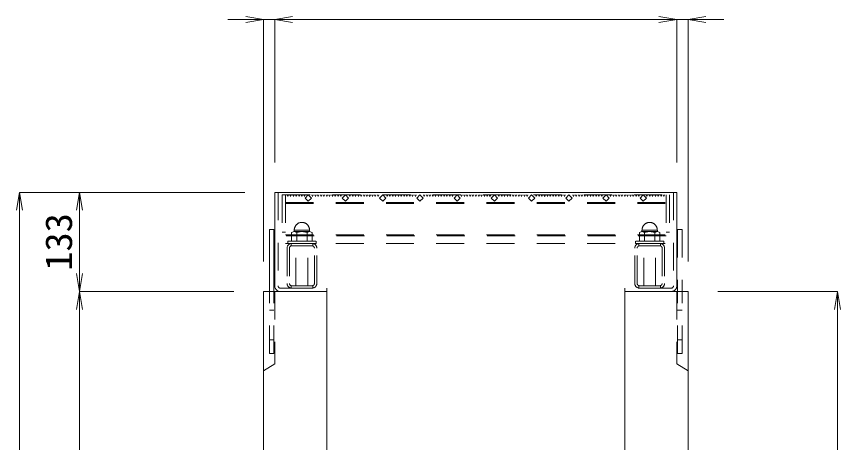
# Model space of a CAD drawing. Units: millimetres at full size; some dimension numbers follow another scale. Extents: x -734 to 58102, y 49499 to 87169.
# Drawn here: x 42669 to 43776, y 60514 to 61086 of the extents above; entities that cross this region are included whole.
import ezdxf
from ezdxf.enums import TextEntityAlignment as Align

# ---------------------------------------------------------------- set-up
doc = ezdxf.new("R2010")
doc.units = ezdxf.units.MM
doc.header["$LTSCALE"] = 50
doc.linetypes.add('USER1', pattern=[1.35, 0.75, -0.6])
for name, color, linetype, lineweight in [('寸法線', 7, 'Continuous', 13), ('本体', 2, 'Continuous', 20), ('ｸﾞﾚｰﾁﾝｸﾞ', 7, 'USER1', 9)]:
    doc.layers.add(name, color=color, linetype=linetype, lineweight=lineweight)
doc.styles.add('ＭＳ 明朝', font='')
doc.styles.get('ＭＳ 明朝').set_extended_font_data('MS Mincho')

# ---------------------------------------------------------------- blocks, each defined once
blk = doc.blocks.new('open_arrow')
at = {"color": 0, "linetype": 'Continuous', "lineweight": -2}
blk.add_lwpolyline([(7.5, 1.25), (0, 0), (7.5, -1.25)], dxfattribs=at)

msp = doc.modelspace()

# ---------------------------------------------------------------- linework, layer by layer
at = {"layer": '寸法線'}
for p, q in [((43064.09, 61081.87), (42953.09, 61081.87)), ((43001.09, 60756.97), (43001.09, 61081.87)), ((43556.09, 61081.87), (43016.09, 61081.87)), ((43016.09, 60889.97), (43016.09, 61081.87)), ((43016.09, 60889.97), (43016.09, 61081.87)), ((43508.09, 61081.87), (43619.09, 61081.87)), ((43556.09, 60889.97), (43556.09, 61081.87)), ((43556.09, 60889.97), (43556.09, 61081.87)), ((43571.09, 60756.97), (43571.09, 61081.87)), ((42673.28, 59366.95), (42673.28, 60849.95)), ((42976.07, 60849.95), (42673.28, 60849.95)), ((42753.92, 60849.95), (42753.92, 60716.95)), ((42976.07, 60849.95), (42753.92, 60849.95)), ((42961.07, 60716.95), (42753.92, 60716.95)), ((42753.92, 60716.95), (42753.92, 60216.95)), ((42961.07, 60716.95), (42753.92, 60716.95)), ((43611.11, 60716.95), (43771.91, 60716.95)), ((43771.91, 60716.95), (43771.91, 59366.95))]:
    msp.add_line(p, q, dxfattribs=at)
at = {"layer": '本体'}
for p, q in [((43001.09, 59366.95), (43001.09, 60716.95)), ((43086.09, 60716.95), (43001.09, 60716.95)), ((43086.09, 60310.98), (43086.09, 60716.95)), ((43486.09, 60310.98), (43486.09, 60716.95)), ((43571.1, 60716.95), (43486.09, 60716.95)), ((43571.09, 59366.95), (43571.09, 60716.95))]:
    msp.add_line(p, q, dxfattribs=at)
at = {"layer": '本体', "linetype": 'USER1', "lineweight": 9}
for p, q in [((43016.09, 60716.95), (43016.09, 60619.95)), ((43556.1, 60716.95), (43556.1, 60619.95)), ((43016.09, 60619.95), (43001.09, 60610.45)), ((43556.1, 60619.95), (43571.1, 60610.45))]:
    msp.add_line(p, q, dxfattribs=at)
at = {"layer": 'ｸﾞﾚｰﾁﾝｸﾞ', "linetype": 'Continuous'}
for p, q in [((43016.09, 60849.95), (43556.09, 60849.95)), ((43016.09, 60849.95), (43016.09, 60724.45)), ((43556.09, 60849.95), (43556.09, 60724.45)), ((43009.09, 60799.95), (43009.09, 60716.95)), ((43009.09, 60799.95), (43015.09, 60799.95)), ((43015.09, 60799.95), (43015.09, 60716.95))]:
    msp.add_line(p, q, dxfattribs=at)
at = {"layer": 'ｸﾞﾚｰﾁﾝｸﾞ'}
for p, q in [((43020.59, 60849.95), (43020.59, 60724.45)), ((43026.09, 60846.45), (43026.09, 60796.45)), ((43030.59, 60846.45), (43030.59, 60781.45)), ((43030.59, 60846.45), (43030.59, 60796.45)), ((43032.59, 60846.45), (43033.49, 60844.35)), ((43033.49, 60844.35), (43034.39, 60846.45)), ((43036.39, 60846.45), (43037.29, 60844.35)), ((43037.29, 60844.35), (43038.19, 60846.45)), ((43040.19, 60846.45), (43041.09, 60844.35)), ((43041.09, 60844.35), (43041.99, 60846.45)), ((43043.99, 60846.45), (43044.89, 60844.35)), ((43044.89, 60844.35), (43045.79, 60846.45)), ((43047.79, 60846.45), (43048.69, 60844.35)), ((43048.69, 60844.35), (43049.59, 60846.45)), ((43051.59, 60846.45), (43052.49, 60844.35)), ((43052.49, 60844.35), (43053.39, 60846.45)), ((43055.39, 60846.45), (43056.29, 60844.35)), ((43056.29, 60844.35), (43057.19, 60846.45)), ((43061.09, 60846.45), (43056.85, 60842.2)), ((43065.34, 60842.2), (43061.09, 60846.45)), ((43066.09, 60846.45), (43066.99, 60844.35)), ((43066.99, 60844.35), (43067.89, 60846.45)), ((43069.89, 60846.45), (43070.79, 60844.35)), ((43070.79, 60844.35), (43071.69, 60846.45)), ((43073.69, 60846.45), (43074.59, 60844.35)), ((43074.59, 60844.35), (43075.49, 60846.45)), ((43077.49, 60846.45), (43078.39, 60844.35)), ((43078.39, 60844.35), (43079.29, 60846.45)), ((43081.29, 60846.45), (43082.19, 60844.35)), ((43082.19, 60844.35), (43083.09, 60846.45)), ((43085.09, 60846.45), (43085.99, 60844.35)), ((43085.99, 60844.35), (43086.89, 60846.45)), ((43088.89, 60846.45), (43089.79, 60844.35)), ((43089.79, 60844.35), (43090.69, 60846.45)), ((43092.69, 60846.45), (43093.59, 60844.35)), ((43093.59, 60844.35), (43094.49, 60846.45)), ((43096.49, 60846.45), (43097.39, 60844.35)), ((43097.39, 60844.35), (43098.29, 60846.45)), ((43100.29, 60846.45), (43101.19, 60844.35)), ((43101.19, 60844.35), (43102.09, 60846.45)), ((43104.09, 60846.45), (43104.99, 60844.35)), ((43104.99, 60844.35), (43105.89, 60846.45)), ((43111.09, 60846.45), (43106.85, 60842.2)), ((43115.34, 60842.2), (43111.09, 60846.45)), ((43116.09, 60846.45), (43116.99, 60844.35)), ((43116.99, 60844.35), (43117.89, 60846.45)), ((43119.89, 60846.45), (43120.79, 60844.35)), ((43120.79, 60844.35), (43121.69, 60846.45)), ((43123.69, 60846.45), (43124.59, 60844.35)), ((43124.59, 60844.35), (43125.49, 60846.45)), ((43127.49, 60846.45), (43128.39, 60844.35)), ((43128.39, 60844.35), (43129.29, 60846.45)), ((43131.29, 60846.45), (43132.19, 60844.35)), ((43132.19, 60844.35), (43133.09, 60846.45)), ((43135.09, 60846.45), (43135.99, 60844.35)), ((43135.99, 60844.35), (43136.89, 60846.45)), ((43138.89, 60846.45), (43139.79, 60844.35)), ((43139.79, 60844.35), (43140.69, 60846.45)), ((43142.69, 60846.45), (43143.59, 60844.35)), ((43143.59, 60844.35), (43144.49, 60846.45)), ((43146.49, 60846.45), (43147.39, 60844.35)), ((43147.39, 60844.35), (43148.29, 60846.45)), ((43150.29, 60846.45), (43151.19, 60844.35)), ((43151.19, 60844.35), (43152.09, 60846.45)), ((43154.09, 60846.45), (43155, 60844.35)), ((43155, 60844.35), (43155.9, 60846.45)), ((43161.09, 60846.45), (43156.85, 60842.2)), ((43165.34, 60842.2), (43161.09, 60846.45)), ((43166.09, 60846.45), (43166.99, 60844.35)), ((43166.99, 60844.35), (43167.89, 60846.45)), ((43169.89, 60846.45), (43170.79, 60844.35)), ((43170.79, 60844.35), (43171.69, 60846.45)), ((43173.69, 60846.45), (43174.59, 60844.35)), ((43174.59, 60844.35), (43175.49, 60846.45)), ((43177.49, 60846.45), (43178.39, 60844.35)), ((43178.39, 60844.35), (43179.29, 60846.45)), ((43181.29, 60846.45), (43182.19, 60844.35)), ((43182.19, 60844.35), (43183.09, 60846.45)), ((43185.09, 60846.45), (43185.99, 60844.35)), ((43185.99, 60844.35), (43186.89, 60846.45)), ((43188.89, 60846.45), (43189.79, 60844.35)), ((43189.79, 60844.35), (43190.69, 60846.45)), ((43192.69, 60846.45), (43193.59, 60844.35)), ((43193.59, 60844.35), (43194.49, 60846.45)), ((43196.49, 60846.45), (43197.39, 60844.35)), ((43197.39, 60844.35), (43198.29, 60846.45)), ((43200.29, 60846.45), (43201.19, 60844.35)), ((43201.19, 60844.35), (43202.09, 60846.45)), ((43204.09, 60846.45), (43204.99, 60844.35)), ((43204.99, 60844.35), (43205.89, 60846.45)), ((43211.09, 60846.45), (43206.85, 60842.2)), ((43215.34, 60842.2), (43211.09, 60846.45)), ((43216.09, 60846.45), (43216.99, 60844.35)), ((43216.99, 60844.35), (43217.89, 60846.45)), ((43219.89, 60846.45), (43220.79, 60844.35)), ((43220.79, 60844.35), (43221.69, 60846.45)), ((43223.69, 60846.45), (43224.59, 60844.35)), ((43224.59, 60844.35), (43225.49, 60846.45)), ((43227.49, 60846.45), (43228.39, 60844.35)), ((43228.39, 60844.35), (43229.29, 60846.45)), ((43231.29, 60846.45), (43232.19, 60844.35)), ((43232.19, 60844.35), (43233.09, 60846.45)), ((43235.09, 60846.45), (43235.99, 60844.35)), ((43235.99, 60844.35), (43236.89, 60846.45)), ((43238.89, 60846.45), (43239.79, 60844.35)), ((43239.79, 60844.35), (43240.69, 60846.45)), ((43242.69, 60846.45), (43243.59, 60844.35)), ((43243.59, 60844.35), (43244.49, 60846.45)), ((43246.49, 60846.45), (43247.39, 60844.35)), ((43247.39, 60844.35), (43248.29, 60846.45)), ((43250.29, 60846.45), (43251.19, 60844.35)), ((43251.19, 60844.35), (43252.09, 60846.45)), ((43254.09, 60846.45), (43255, 60844.35)), ((43255, 60844.35), (43255.89, 60846.45)), ((43261.09, 60846.45), (43256.85, 60842.2)), ((43265.34, 60842.2), (43261.09, 60846.45)), ((43266.09, 60846.45), (43266.99, 60844.35)), ((43266.99, 60844.35), (43267.89, 60846.45)), ((43269.89, 60846.45), (43270.79, 60844.35)), ((43270.79, 60844.35), (43271.69, 60846.45)), ((43273.69, 60846.45), (43274.59, 60844.35)), ((43274.59, 60844.35), (43275.49, 60846.45)), ((43277.49, 60846.45), (43278.39, 60844.35)), ((43278.39, 60844.35), (43279.29, 60846.45)), ((43281.29, 60846.45), (43282.19, 60844.35)), ((43282.19, 60844.35), (43283.09, 60846.45)), ((43285.09, 60846.45), (43285.99, 60844.35)), ((43287.09, 60846.45), (43286.2, 60844.35)), ((43290, 60844.35), (43289.1, 60846.45)), ((43290.89, 60846.45), (43290, 60844.35)), ((43293.79, 60844.35), (43292.9, 60846.45)), ((43294.69, 60846.45), (43293.79, 60844.35)), ((43297.59, 60844.35), (43296.7, 60846.45)), ((43298.5, 60846.45), (43297.59, 60844.35)), ((43301.4, 60844.35), (43300.5, 60846.45)), ((43302.29, 60846.45), (43301.4, 60844.35)), ((43305.2, 60844.35), (43304.29, 60846.45)), ((43306.09, 60846.45), (43305.2, 60844.35)), ((43306.85, 60842.2), (43311.1, 60846.45)), ((43311.1, 60846.45), (43315.34, 60842.2)), ((43317.19, 60844.35), (43316.29, 60846.45)), ((43318.1, 60846.45), (43317.19, 60844.35)), ((43321, 60844.35), (43320.1, 60846.45)), ((43321.9, 60846.45), (43321, 60844.35)), ((43324.8, 60844.35), (43323.9, 60846.45)), ((43325.7, 60846.45), (43324.8, 60844.35)), ((43328.6, 60844.35), (43327.7, 60846.45)), ((43329.5, 60846.45), (43328.6, 60844.35)), ((43332.4, 60844.35), (43331.5, 60846.45)), ((43333.3, 60846.45), (43332.4, 60844.35)), ((43336.2, 60844.35), (43335.3, 60846.45)), ((43337.1, 60846.45), (43336.2, 60844.35)), ((43340, 60844.35), (43339.1, 60846.45)), ((43340.9, 60846.45), (43340, 60844.35)), ((43343.8, 60844.35), (43342.9, 60846.45)), ((43344.7, 60846.45), (43343.8, 60844.35)), ((43347.6, 60844.35), (43346.7, 60846.45)), ((43348.5, 60846.45), (43347.6, 60844.35)), ((43351.4, 60844.35), (43350.5, 60846.45)), ((43352.3, 60846.45), (43351.4, 60844.35)), ((43355.2, 60844.35), (43354.3, 60846.45)), ((43356.1, 60846.45), (43355.2, 60844.35)), ((43356.85, 60842.2), (43361.1, 60846.45)), ((43361.1, 60846.45), (43365.34, 60842.2)), ((43367.19, 60844.35), (43366.29, 60846.45)), ((43368.1, 60846.45), (43367.19, 60844.35)), ((43371, 60844.35), (43370.1, 60846.45)), ((43371.9, 60846.45), (43371, 60844.35)), ((43374.8, 60844.35), (43373.9, 60846.45)), ((43375.7, 60846.45), (43374.8, 60844.35)), ((43378.6, 60844.35), (43377.7, 60846.45)), ((43379.5, 60846.45), (43378.6, 60844.35)), ((43382.4, 60844.35), (43381.5, 60846.45)), ((43383.3, 60846.45), (43382.4, 60844.35)), ((43386.2, 60844.35), (43385.3, 60846.45)), ((43387.1, 60846.45), (43386.2, 60844.35)), ((43390, 60844.35), (43389.1, 60846.45)), ((43390.9, 60846.45), (43390, 60844.35)), ((43393.8, 60844.35), (43392.9, 60846.45)), ((43394.7, 60846.45), (43393.8, 60844.35)), ((43397.6, 60844.35), (43396.7, 60846.45)), ((43398.5, 60846.45), (43397.6, 60844.35)), ((43401.4, 60844.35), (43400.5, 60846.45)), ((43402.3, 60846.45), (43401.4, 60844.35)), ((43405.2, 60844.35), (43404.3, 60846.45)), ((43406.1, 60846.45), (43405.2, 60844.35)), ((43406.85, 60842.2), (43411.1, 60846.45)), ((43411.1, 60846.45), (43415.34, 60842.2)), ((43417.19, 60844.35), (43416.29, 60846.45)), ((43418.1, 60846.45), (43417.19, 60844.35)), ((43421, 60844.35), (43420.1, 60846.45)), ((43421.9, 60846.45), (43421, 60844.35)), ((43424.8, 60844.35), (43423.9, 60846.45)), ((43425.7, 60846.45), (43424.8, 60844.35)), ((43428.6, 60844.35), (43427.7, 60846.45)), ((43429.5, 60846.45), (43428.6, 60844.35)), ((43432.4, 60844.35), (43431.5, 60846.45)), ((43433.29, 60846.45), (43432.4, 60844.35)), ((43436.2, 60844.35), (43435.3, 60846.45)), ((43437.1, 60846.45), (43436.2, 60844.35)), ((43440, 60844.35), (43439.1, 60846.45)), ((43440.9, 60846.45), (43440, 60844.35)), ((43443.8, 60844.35), (43442.9, 60846.45)), ((43444.7, 60846.45), (43443.8, 60844.35)), ((43447.6, 60844.35), (43446.7, 60846.45)), ((43448.5, 60846.45), (43447.6, 60844.35)), ((43451.4, 60844.35), (43450.5, 60846.45)), ((43452.3, 60846.45), (43451.4, 60844.35)), ((43455.2, 60844.35), (43454.3, 60846.45)), ((43456.1, 60846.45), (43455.2, 60844.35)), ((43456.85, 60842.2), (43461.1, 60846.45)), ((43461.1, 60846.45), (43465.34, 60842.2)), ((43467.19, 60844.35), (43466.29, 60846.45)), ((43468.1, 60846.45), (43467.19, 60844.35)), ((43471, 60844.35), (43470.1, 60846.45)), ((43471.9, 60846.45), (43471, 60844.35)), ((43474.8, 60844.35), (43473.9, 60846.45)), ((43475.7, 60846.45), (43474.8, 60844.35)), ((43478.6, 60844.35), (43477.7, 60846.45)), ((43479.5, 60846.45), (43478.6, 60844.35)), ((43482.4, 60844.35), (43481.5, 60846.45)), ((43483.3, 60846.45), (43482.4, 60844.35)), ((43486.2, 60844.35), (43485.3, 60846.45)), ((43487.1, 60846.45), (43486.2, 60844.35)), ((43490, 60844.35), (43489.1, 60846.45)), ((43490.9, 60846.45), (43490, 60844.35)), ((43493.8, 60844.35), (43492.9, 60846.45)), ((43494.7, 60846.45), (43493.8, 60844.35)), ((43497.6, 60844.35), (43496.7, 60846.45)), ((43498.5, 60846.45), (43497.6, 60844.35)), ((43501.4, 60844.35), (43500.5, 60846.45)), ((43502.3, 60846.45), (43501.4, 60844.35)), ((43505.2, 60844.35), (43504.3, 60846.45)), ((43506.1, 60846.45), (43505.2, 60844.35)), ((43506.85, 60842.2), (43511.1, 60846.45)), ((43511.1, 60846.45), (43515.34, 60842.2)), ((43515.9, 60844.35), (43515, 60846.45)), ((43516.8, 60846.45), (43515.9, 60844.35)), ((43519.7, 60844.35), (43518.8, 60846.45)), ((43520.6, 60846.45), (43519.7, 60844.35)), ((43523.5, 60844.35), (43522.6, 60846.45)), ((43524.4, 60846.45), (43523.5, 60844.35)), ((43527.3, 60844.35), (43526.4, 60846.45)), ((43528.2, 60846.45), (43527.3, 60844.35)), ((43531.1, 60844.35), (43530.2, 60846.45)), ((43532, 60846.45), (43531.1, 60844.35)), ((43534.9, 60844.35), (43534, 60846.45)), ((43535.8, 60846.45), (43534.9, 60844.35)), ((43538.7, 60844.35), (43537.8, 60846.45)), ((43539.6, 60846.45), (43538.7, 60844.35)), ((43541.6, 60846.45), (43541.6, 60781.45)), ((43541.6, 60846.45), (43541.6, 60796.45)), ((43546.1, 60846.45), (43546.1, 60796.45)), ((43551.59, 60849.95), (43551.59, 60724.45)), ((43030.59, 60836.45), (43541.6, 60836.45)), ((43030.59, 60834.95), (43541.6, 60834.95)), ((43056.85, 60842.2), (43061.09, 60837.96)), ((43061.09, 60837.96), (43065.34, 60842.2)), ((43106.85, 60842.2), (43111.09, 60837.96)), ((43111.09, 60837.96), (43115.34, 60842.2)), ((43156.85, 60842.2), (43161.09, 60837.96)), ((43161.09, 60837.96), (43165.34, 60842.2)), ((43206.85, 60842.2), (43211.09, 60837.96)), ((43211.09, 60837.96), (43215.34, 60842.2)), ((43256.85, 60842.2), (43261.09, 60837.96)), ((43261.09, 60837.96), (43265.34, 60842.2)), ((43311.1, 60837.96), (43306.85, 60842.2)), ((43315.34, 60842.2), (43311.1, 60837.96)), ((43361.1, 60837.96), (43356.85, 60842.2)), ((43365.34, 60842.2), (43361.1, 60837.96)), ((43411.1, 60837.96), (43406.85, 60842.2)), ((43415.34, 60842.2), (43411.1, 60837.96)), ((43461.1, 60837.96), (43456.85, 60842.2)), ((43465.34, 60842.2), (43461.1, 60837.96)), ((43511.1, 60837.96), (43506.85, 60842.2)), ((43515.34, 60842.2), (43511.1, 60837.96)), ((43042.21, 60799.45), (43062.98, 60799.45)), ((43042.21, 60797.45), (43042.21, 60799.45)), ((43062.98, 60799.45), (43062.98, 60797.45)), ((43529.98, 60799.45), (43509.21, 60799.45)), ((43509.21, 60799.45), (43509.21, 60797.45)), ((43529.98, 60797.45), (43529.98, 60799.45)), ((43557.09, 60799.95), (43557.09, 60716.95)), ((43563.09, 60799.95), (43557.09, 60799.95)), ((43563.09, 60799.95), (43563.09, 60716.95)), ((43026.09, 60796.45), (43030.59, 60796.45)), ((43030.59, 60792.95), (43541.6, 60792.95)), ((43541.6, 60791.45), (43030.59, 60791.45)), ((43038.74, 60796.25), (43042.21, 60797.45)), ((43038.74, 60784.45), (43038.74, 60796.25)), ((43042.21, 60797.45), (43045.67, 60796.25)), ((43062.98, 60797.45), (43042.21, 60797.45)), ((43045.67, 60796.25), (43052.59, 60797.45)), ((43045.67, 60784.45), (43045.67, 60796.25)), ((43052.59, 60797.45), (43059.52, 60796.25)), ((43059.52, 60796.25), (43062.98, 60797.45)), ((43059.52, 60796.25), (43059.52, 60784.45)), ((43062.98, 60797.45), (43066.44, 60796.25)), ((43066.44, 60796.25), (43066.44, 60784.45)), ((43509.21, 60797.45), (43505.75, 60796.25)), ((43505.75, 60796.25), (43505.75, 60784.45)), ((43512.67, 60796.25), (43509.21, 60797.45)), ((43509.21, 60797.45), (43529.98, 60797.45)), ((43519.59, 60797.45), (43512.67, 60796.25)), ((43512.67, 60796.25), (43512.67, 60784.45)), ((43526.52, 60796.25), (43519.59, 60797.45)), ((43529.98, 60797.45), (43526.52, 60796.25)), ((43526.52, 60784.45), (43526.52, 60796.25)), ((43533.44, 60796.25), (43529.98, 60797.45)), ((43533.44, 60784.45), (43533.44, 60796.25)), ((43546.1, 60796.45), (43541.6, 60796.45)), ((43030.59, 60781.45), (43541.6, 60781.45)), ((43033.59, 60784.45), (43071.59, 60784.45)), ((43033.59, 60784.45), (43052.59, 60784.45)), ((43033.59, 60781.45), (43033.59, 60784.45)), ((43071.59, 60781.45), (43033.59, 60781.45)), ((43038.09, 60781.38), (43038.09, 60778.12)), ((43052.59, 60784.45), (43038.74, 60784.45)), ((43066.19, 60781.45), (43038.99, 60781.45)), ((43066.19, 60781.45), (43038.99, 60781.45)), ((43066.19, 60778.25), (43038.99, 60778.25)), ((43066.19, 60781.45), (43039, 60781.45)), ((43044.59, 60724.65), (43044.59, 60781.45)), ((43044.59, 60781.45), (43060.59, 60781.45)), ((43052.59, 60784.45), (43045.67, 60784.45)), ((43066.44, 60784.45), (43052.59, 60784.45)), ((43060.59, 60724.65), (43060.59, 60781.45)), ((43067.09, 60781.38), (43067.09, 60778.12)), ((43071.59, 60784.45), (43071.59, 60781.45)), ((43538.59, 60784.45), (43500.59, 60784.45)), ((43500.59, 60784.45), (43500.59, 60781.45)), ((43500.59, 60781.45), (43538.59, 60781.45)), ((43505.09, 60781.38), (43505.09, 60778.12)), ((43505.75, 60784.45), (43519.59, 60784.45)), ((43505.99, 60781.45), (43533.2, 60781.45)), ((43505.99, 60778.25), (43533.2, 60778.25)), ((43506, 60781.45), (43533.2, 60781.45)), ((43506, 60781.45), (43533.19, 60781.45)), ((43511.6, 60724.65), (43511.6, 60781.45)), ((43527.6, 60781.45), (43511.6, 60781.45)), ((43519.59, 60784.45), (43533.44, 60784.45)), ((43538.59, 60784.45), (43519.59, 60784.45)), ((43519.59, 60784.45), (43526.52, 60784.45)), ((43527.6, 60724.65), (43527.6, 60781.45)), ((43534.09, 60781.38), (43534.09, 60778.12)), ((43538.59, 60781.45), (43538.59, 60784.45)), ((43032.59, 60775.05), (43032.59, 60727.85)), ((43035.79, 60775.05), (43035.79, 60727.85)), ((43069.39, 60727.85), (43069.39, 60775.05)), ((43072.59, 60727.85), (43072.59, 60775.05)), ((43499.6, 60727.85), (43499.6, 60775.05)), ((43502.8, 60727.85), (43502.8, 60775.05)), ((43536.39, 60775.05), (43536.39, 60727.85)), ((43539.6, 60775.05), (43539.6, 60727.85)), ((43023.59, 60721.45), (43086.09, 60721.45)), ((43038.09, 60724.78), (43038.09, 60721.51)), ((43038.99, 60724.65), (43066.19, 60724.65)), ((43038.99, 60721.45), (43066.19, 60721.45)), ((43067.09, 60724.78), (43067.09, 60721.51)), ((43086.09, 60721.45), (43086.09, 60716.95)), ((43548.59, 60721.45), (43486.09, 60721.45)), ((43486.09, 60721.45), (43486.09, 60716.95)), ((43505.09, 60724.78), (43505.09, 60721.51)), ((43533.2, 60724.65), (43505.99, 60724.65)), ((43533.2, 60721.45), (43505.99, 60721.45)), ((43534.09, 60724.78), (43534.09, 60721.51)), ((43009.09, 60633.95), (43009.09, 60716.95)), ((43015.1, 60633.95), (43015.1, 60716.95)), ((43557.09, 60633.95), (43557.09, 60716.95)), ((43563.09, 60633.95), (43563.09, 60716.95)), ((43009.09, 60691.95), (43015.09, 60691.95)), ((43557.1, 60691.95), (43563.1, 60691.95)), ((43009.09, 60651.95), (43015.09, 60651.95)), ((43557.1, 60651.95), (43563.1, 60651.95)), ((43009.09, 60633.95), (43015.1, 60633.95)), ((43563.09, 60633.95), (43557.09, 60633.95))]:
    msp.add_line(p, q, dxfattribs=at)
at = {"layer": 'ｸﾞﾚｰﾁﾝｸﾞ', "lineweight": 5}
msp.add_line((43026.09, 60846.45), (43546.1, 60846.45), dxfattribs=at)
at = {"layer": 'ｸﾞﾚｰﾁﾝｸﾞ'}
for centre, radius, start, end in [((43052.59, 60799.45), 10.25, 0, 180), ((43519.59, 60799.45), 10.25, 0, 180), ((43038.99, 60775.05), 6.4, 90, 180), ((43038.99, 60775.05), 3.2, 90, 180), ((43066.19, 60775.05), 6.4, 0, 90), ((43066.19, 60775.05), 3.2, 0, 90), ((43505.99, 60775.05), 6.4, 90, 180), ((43505.99, 60775.05), 3.2, 90, 180), ((43533.2, 60775.05), 6.4, 0, 90), ((43533.2, 60775.05), 3.2, 0, 90), ((43023.59, 60724.45), 7.5, 180, 270), ((43023.59, 60724.45), 3, 180, 270), ((43038.99, 60727.85), 6.4, 180, 270), ((43038.99, 60727.85), 3.2, 180, 270), ((43066.19, 60727.85), 6.4, 270, 0), ((43066.19, 60727.85), 3.2, 270, 0), ((43505.99, 60727.85), 6.4, 180, 270), ((43505.99, 60727.85), 3.2, 180, 270), ((43533.2, 60727.85), 6.4, 270, 0), ((43533.2, 60727.85), 3.2, 270, 0), ((43548.59, 60724.45), 7.5, 270, 0), ((43548.59, 60724.45), 3, 270, 0)]:
    msp.add_arc(centre, radius, start, end, dxfattribs=at)

# ---------------------------------------------------------------- block references
at = {"layer": '寸法線', "xscale": 3.2, "yscale": 3.2}
for p, rotation in [((43001.09, 61081.87), 180), ((43556.09, 61081.87), 180), ((43556.09, 61081.87), 180), ((42673.28, 60849.95), 270), ((42753.92, 60849.95), 270), ((42753.92, 60716.95), 90), ((42753.92, 60716.95), 270), ((43771.91, 60716.95), 270)]:
    msp.add_blockref('open_arrow', p, dxfattribs=dict(at, rotation=rotation))
for p in [(43016.09, 61081.87), (43016.09, 61081.87), (43571.09, 61081.87)]:
    msp.add_blockref('open_arrow', p, dxfattribs=at)

# ---------------------------------------------------------------- texts
at = {"layer": '寸法線', "style": 'ＭＳ 明朝', "width": 1.05}
msp.add_text('133', height=36.03, rotation=90, dxfattribs=at).set_placement((42725.9, 60783.45), align=Align.MIDDLE_CENTER)

doc.saveas('drawing.dxf')
